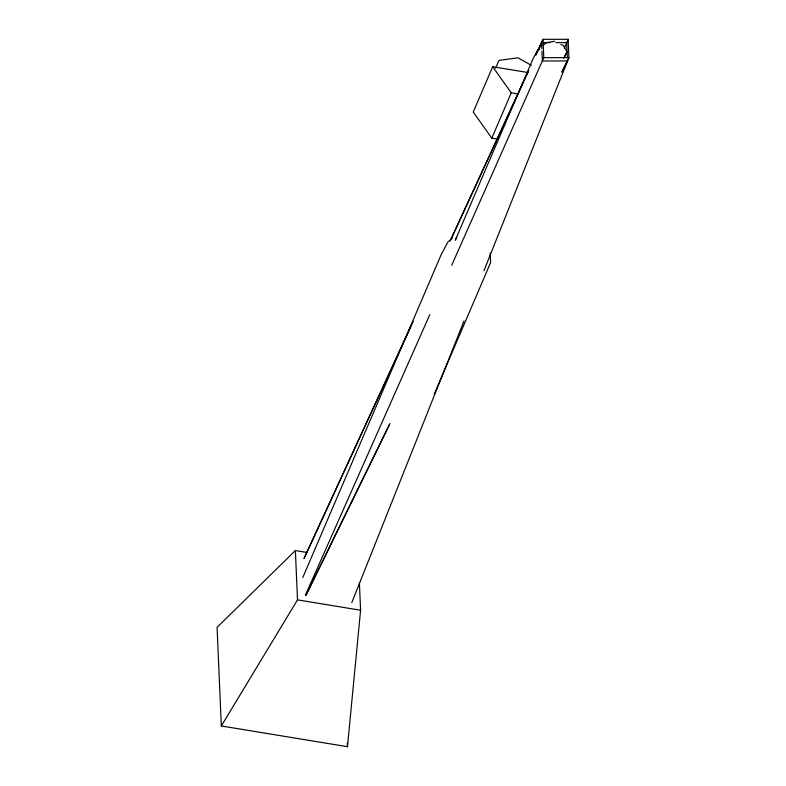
<?xml version="1.0" encoding="UTF-8"?>
<svg xmlns="http://www.w3.org/2000/svg" width="786" height="786" viewBox="0 0 786 786"><rect width="100%" height="100%" fill="white"/><g stroke="black" fill="none" stroke-linecap="round" stroke-linejoin="round"><path stroke-width="1.18" d="M307.287 552.509L295.379 550.554L217.083 627.346L221.318 725.969L347.471 746.7L360.577 610.241L359.389 582.573M539.049 49.547L541.583 42.631L541.849 48.742M540.896 45.077L543.008 39.32L568.121 39.3L568.917 57.643L483.94 270.777M351.794 602.626L463.986 321.012M564.368 48.27L568.121 39.3M495.681 68.166L498.953 60.404L517.974 57.791L531.356 65.326M527.622 72.469L492.675 66.731L473.251 112.044L491.82 138.159L497.793 139.142M302.787 577.533L441.241 254.497L447.882 242.039L452.196 238.256M491.82 138.159L511.244 92.836L492.675 66.731M434.157 394.297L490.602 262.612L490.179 253.033M305.4 595.13L429.824 314.616M451.724 265.246L543.794 57.663L543.008 39.32L535.826 54.922M413.249 321.219L304.005 558.541L410.744 326.77M525.569 77.205L450.172 240.997L523.112 82.746M526.591 74.975L528.644 70.514M524.144 80.516L528.762 70.485M535.944 54.882L541.583 42.631M389.974 423.477L305.892 595.375L389.502 424.578M561.902 71.968L568.917 57.643L543.794 57.663M562.098 71.968L567.492 60.944L542.369 60.964L541.957 51.188M563.7 58.262L567.099 51.778L563.14 45.293L560.89 44.625M456.853 237.264L455.3 240.172L533.144 58.547L537.801 49.832L539.55 48.378M564.23 57.28L566.853 52.348M221.318 725.969L297.501 599.865L295.379 550.554M543.057 45.47L546.555 42.572L554.729 41.245M542.782 42.631L549.964 42.621M555.938 42.621L566.706 42.611L567.335 57.28M511.244 92.836L518.416 94.015M297.501 599.865L360.577 610.241M347.314 743.045L347.471 746.7"/></g></svg>
